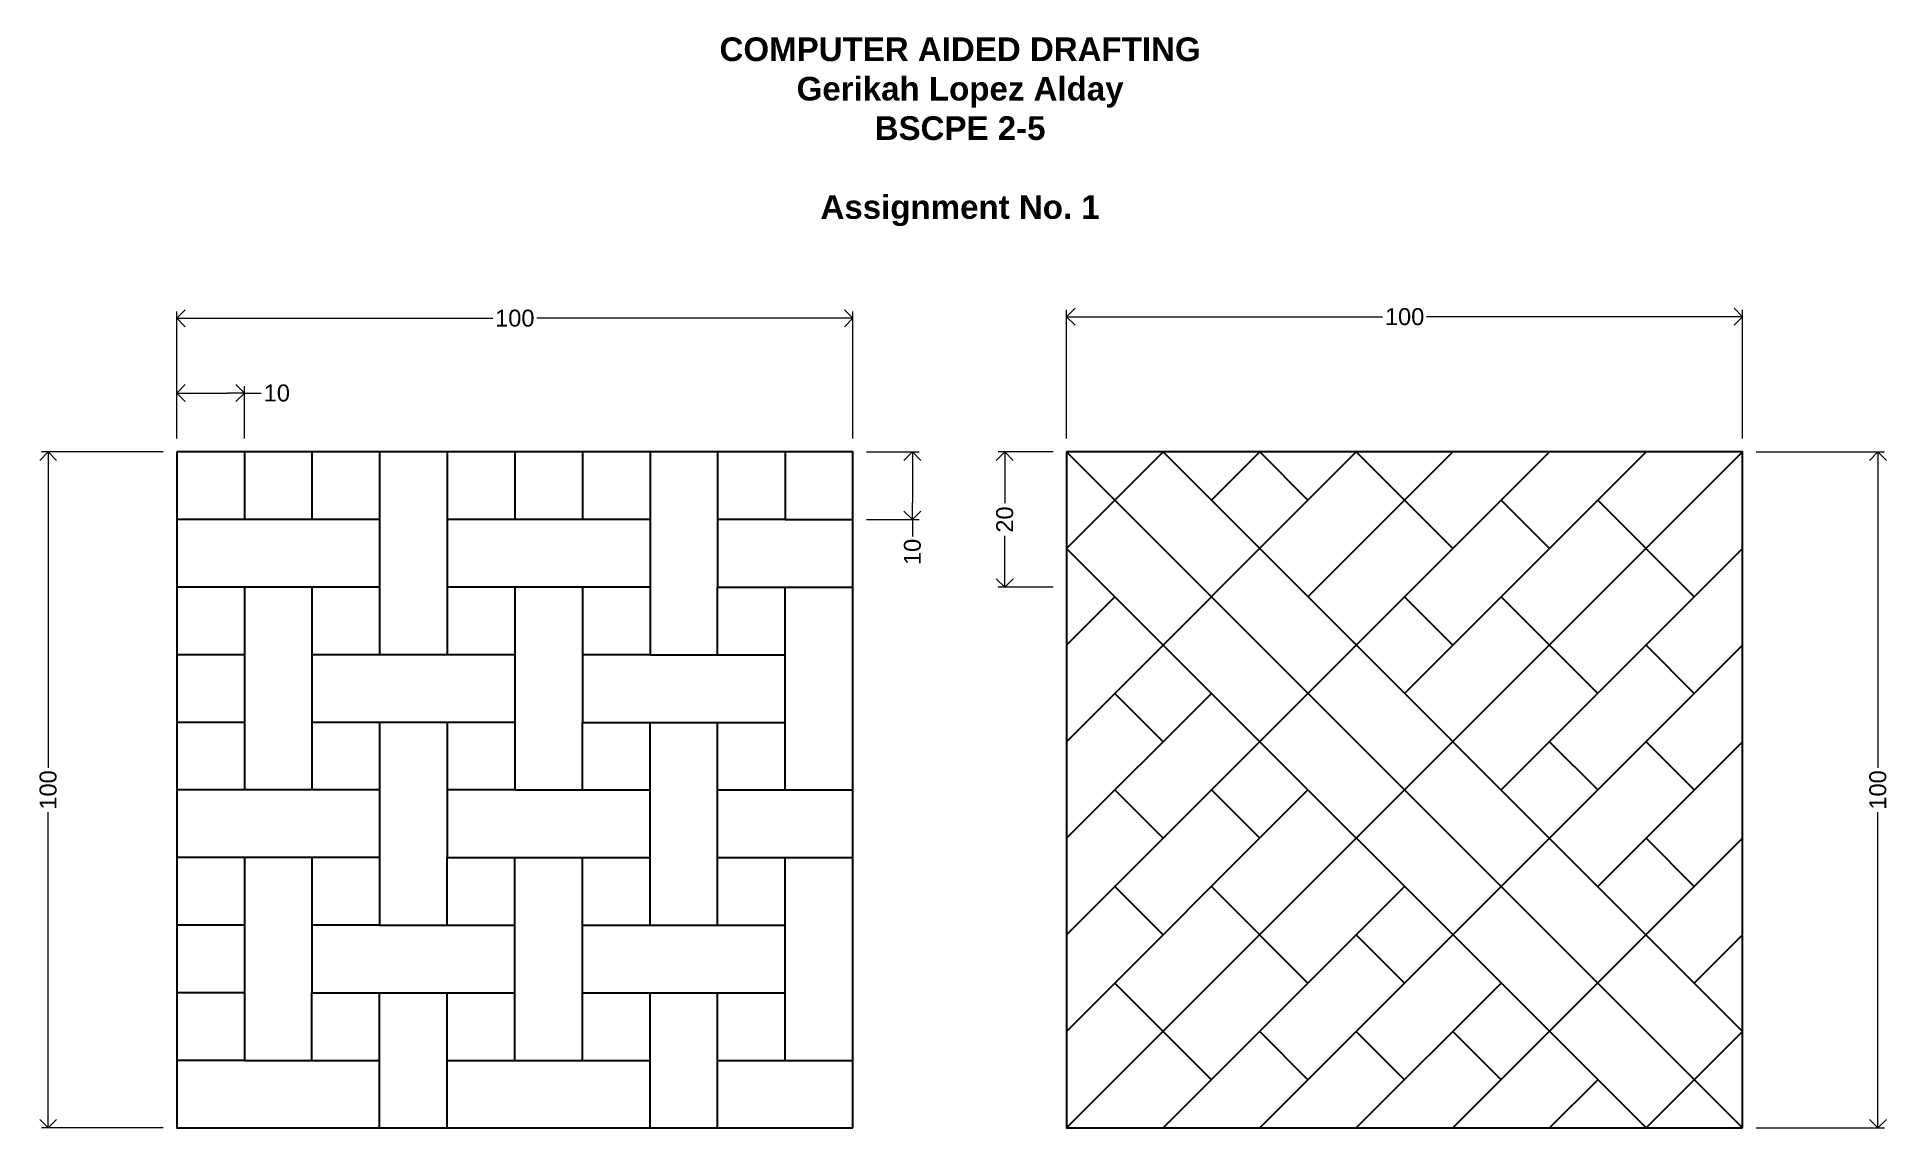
# Model space of a CAD drawing. Header units: millimetres. Extents: x 3398 to 3672, y 2053 to 2215.
import ezdxf

# ---------------------------------------------------------------- set-up
doc = ezdxf.new("R2010")
doc.units = ezdxf.units.MM
doc.styles.get("Standard").update_dxf_attribs({"font": 'arial.ttf'})
doc.dimstyles.new('ISO-25', dxfattribs={"dimtxt": 2.5, "dimasz": 2.5, "dimexe": 1, "dimexo": 2, "dimtad": 0, "dimdec": 0, "dimtxsty": 'Standard', "dimblk": 'OPEN90', "dimcen": 2.5, "dimadec": 0, "dimazin": 0, "dimtfac": 1, "dimtdec": 0, "dimtmove": 0, "dimatfit": 3, "dimldrblk": 'OPEN90', "dimfxl": 1, "dimlwd": 13, "dimlwe": 13, "dimarcsym": 0})

# ---------------------------------------------------------------- blocks, each defined once
blk = doc.blocks.new('_Open90')
at = {"color": 0, "linetype": 'ByBlock', "lineweight": -2}
for p, q in [((0, 0), (-1, 0)), ((-0.5, 0.5), (0, 0)), ((0, 0), (-0.5, -0.5))]:
    blk.add_line(p, q, dxfattribs=at)
blk = doc.blocks.new('*D4')
at = {"color": 0, "linetype": 'Continuous', "lineweight": 13, "transparency": 16777216}
for p, q in [((3418.91, 2155.41), (3418.91, 2163.12)), ((3421.41, 2162.12), (3426.41, 2162.12)), ((3428.91, 2155.41), (3428.91, 2163.12)), ((3428.91, 2162.12), (3431.41, 2162.12))]:
    blk.add_line(p, q, dxfattribs=at)
at = {"layer": 'Defpoints', "color": 0, "transparency": 16777216}
for p in [(3428.91, 2162.12), (3418.91, 2153.41), (3428.91, 2153.41)]:
    blk.add_point(p, dxfattribs=at)
at = {"color": 0, "lineweight": 13, "transparency": 16777216, "xscale": 2.5, "yscale": 2.5, "zscale": 2.5, "rotation": 180}
blk.add_blockref('_Open90', (3418.91, 2162.12), dxfattribs=at)
at = {"color": 0, "lineweight": 13, "transparency": 16777216, "xscale": 2.5, "yscale": 2.5, "zscale": 2.5}
blk.add_blockref('_Open90', (3428.91, 2162.12), dxfattribs=at)
at = {"color": 0, "transparency": 16777216, "insert": (3433.71, 2162.12), "char_height": 2.5, "attachment_point": 5}
blk.add_mtext('10', dxfattribs=at)
blk = doc.blocks.new('*D5')
at = {"color": 0, "linetype": 'Continuous', "lineweight": 13, "transparency": 16777216}
for p, q in [((3416.91, 2153.41), (3398.89, 2153.41)), ((3399.89, 2150.91), (3399.89, 2106.68)), ((3399.89, 2055.91), (3399.89, 2100.15)), ((3416.91, 2053.41), (3398.89, 2053.41))]:
    blk.add_line(p, q, dxfattribs=at)
at = {"layer": 'Defpoints', "color": 0, "transparency": 16777216}
for p in [(3418.91, 2153.41), (3399.89, 2053.41), (3418.91, 2053.41)]:
    blk.add_point(p, dxfattribs=at)
at = {"color": 0, "lineweight": 13, "transparency": 16777216, "xscale": 2.5, "yscale": 2.5, "zscale": 2.5}
for p, rotation in [((3399.89, 2153.41), 90), ((3399.89, 2053.41), 270)]:
    blk.add_blockref('_Open90', p, dxfattribs=dict(at, rotation=rotation))
at = {"color": 0, "transparency": 16777216, "insert": (3399.89, 2103.41), "char_height": 2.5, "attachment_point": 5, "rotation": 90}
blk.add_mtext('100', dxfattribs=at)
blk = doc.blocks.new('*D6')
at = {"color": 0, "linetype": 'Continuous', "lineweight": 13, "transparency": 16777216}
for p, q in [((3520.91, 2153.41), (3528.72, 2153.41)), ((3527.72, 2150.91), (3527.72, 2145.91)), ((3520.91, 2143.41), (3528.72, 2143.41)), ((3527.72, 2143.41), (3527.72, 2140.91))]:
    blk.add_line(p, q, dxfattribs=at)
at = {"layer": 'Defpoints', "color": 0, "transparency": 16777216}
for p in [(3518.91, 2153.41), (3518.91, 2143.41), (3527.72, 2143.41)]:
    blk.add_point(p, dxfattribs=at)
at = {"color": 0, "lineweight": 13, "transparency": 16777216, "xscale": 2.5, "yscale": 2.5, "zscale": 2.5}
for p, rotation in [((3527.72, 2153.41), 90), ((3527.72, 2143.41), 270)]:
    blk.add_blockref('_Open90', p, dxfattribs=dict(at, rotation=rotation))
at = {"color": 0, "transparency": 16777216, "insert": (3527.72, 2138.62), "char_height": 2.5, "attachment_point": 5, "rotation": 90}
blk.add_mtext('10', dxfattribs=at)
blk = doc.blocks.new('*D7')
at = {"color": 0, "linetype": 'Continuous', "lineweight": 13, "transparency": 16777216}
for p, q in [((3548.52, 2153.41), (3540.38, 2153.41)), ((3541.38, 2150.91), (3541.38, 2145.84)), ((3541.38, 2135.91), (3541.38, 2140.98)), ((3548.52, 2133.41), (3540.38, 2133.41))]:
    blk.add_line(p, q, dxfattribs=at)
at = {"layer": 'Defpoints', "color": 0, "transparency": 16777216}
for p in [(3550.52, 2153.41), (3541.38, 2133.41), (3550.52, 2133.41)]:
    blk.add_point(p, dxfattribs=at)
at = {"color": 0, "lineweight": 13, "transparency": 16777216, "xscale": 2.5, "yscale": 2.5, "zscale": 2.5}
for p, rotation in [((3541.38, 2153.41), 90), ((3541.38, 2133.41), 270)]:
    blk.add_blockref('_Open90', p, dxfattribs=dict(at, rotation=rotation))
at = {"color": 0, "transparency": 16777216, "insert": (3541.38, 2143.41), "char_height": 2.5, "attachment_point": 5, "rotation": 90}
blk.add_mtext('20', dxfattribs=at)
blk = doc.blocks.new('*D8')
at = {"color": 0, "linetype": 'Continuous', "lineweight": 13, "transparency": 16777216}
for p, q in [((3550.52, 2155.41), (3550.52, 2174.41)), ((3553.02, 2173.41), (3597.25, 2173.41)), ((3648.02, 2173.41), (3603.78, 2173.41)), ((3650.52, 2155.41), (3650.52, 2174.41))]:
    blk.add_line(p, q, dxfattribs=at)
at = {"layer": 'Defpoints', "color": 0, "transparency": 16777216}
for p in [(3650.52, 2173.41), (3550.52, 2153.41), (3650.52, 2153.41)]:
    blk.add_point(p, dxfattribs=at)
at = {"color": 0, "lineweight": 13, "transparency": 16777216, "xscale": 2.5, "yscale": 2.5, "zscale": 2.5, "rotation": 180}
blk.add_blockref('_Open90', (3550.52, 2173.41), dxfattribs=at)
at = {"color": 0, "lineweight": 13, "transparency": 16777216, "xscale": 2.5, "yscale": 2.5, "zscale": 2.5}
blk.add_blockref('_Open90', (3650.52, 2173.41), dxfattribs=at)
at = {"color": 0, "transparency": 16777216, "insert": (3600.52, 2173.41), "char_height": 2.5, "attachment_point": 5}
blk.add_mtext('100', dxfattribs=at)
blk = doc.blocks.new('*D9')
at = {"color": 0, "linetype": 'Continuous', "lineweight": 13, "transparency": 16777216}
for p, q in [((3652.52, 2153.41), (3671.52, 2153.41)), ((3670.52, 2150.91), (3670.52, 2106.68)), ((3670.52, 2055.91), (3670.52, 2100.15)), ((3652.52, 2053.41), (3671.52, 2053.41))]:
    blk.add_line(p, q, dxfattribs=at)
at = {"layer": 'Defpoints', "color": 0, "transparency": 16777216}
for p in [(3650.52, 2153.41), (3650.52, 2053.41), (3670.52, 2053.41)]:
    blk.add_point(p, dxfattribs=at)
at = {"color": 0, "lineweight": 13, "transparency": 16777216, "xscale": 2.5, "yscale": 2.5, "zscale": 2.5}
for p, rotation in [((3670.52, 2153.41), 90), ((3670.52, 2053.41), 270)]:
    blk.add_blockref('_Open90', p, dxfattribs=dict(at, rotation=rotation))
at = {"color": 0, "transparency": 16777216, "insert": (3670.52, 2103.41), "char_height": 2.5, "attachment_point": 5, "rotation": 90}
blk.add_mtext('100', dxfattribs=at)
blk = doc.blocks.new('*D10')
at = {"color": 0, "linetype": 'Continuous', "lineweight": 13, "transparency": 16777216}
for p, q in [((3418.91, 2155.41), (3418.91, 2174.19)), ((3421.41, 2173.19), (3465.65, 2173.19)), ((3516.41, 2173.19), (3472.18, 2173.19)), ((3518.91, 2155.41), (3518.91, 2174.19))]:
    blk.add_line(p, q, dxfattribs=at)
at = {"layer": 'Defpoints', "color": 0, "transparency": 16777216}
for p in [(3518.91, 2173.19), (3418.91, 2153.41), (3518.91, 2153.41)]:
    blk.add_point(p, dxfattribs=at)
at = {"color": 0, "lineweight": 13, "transparency": 16777216, "xscale": 2.5, "yscale": 2.5, "zscale": 2.5, "rotation": 180}
blk.add_blockref('_Open90', (3418.91, 2173.19), dxfattribs=at)
at = {"color": 0, "lineweight": 13, "transparency": 16777216, "xscale": 2.5, "yscale": 2.5, "zscale": 2.5}
blk.add_blockref('_Open90', (3518.91, 2173.19), dxfattribs=at)
at = {"color": 0, "transparency": 16777216, "insert": (3468.91, 2173.19), "char_height": 2.5, "attachment_point": 5}
blk.add_mtext('100', dxfattribs=at)

msp = doc.modelspace()

# ---------------------------------------------------------------- linework, layer by layer
at = {"lineweight": 30}
for points in [[(3418.91, 2153.41), (3418.91, 2053.41), (3518.91, 2053.41)], [(3518.91, 2053.41), (3518.91, 2153.41), (3418.91, 2153.41)], [(3428.91, 2153.41), (3428.91, 2143.41)], [(3438.91, 2153.41), (3438.91, 2143.41)], [(3448.91, 2153.41), (3448.91, 2123.41)], [(3458.91, 2153.41), (3458.91, 2123.41)], [(3468.91, 2153.41), (3468.91, 2143.41)], [(3478.91, 2153.41), (3478.91, 2143.41)], [(3488.91, 2153.41), (3488.91, 2123.41), (3508.91, 2123.41)], [(3498.91, 2153.41), (3498.91, 2133.41), (3518.91, 2133.41)], [(3508.91, 2153.41), (3508.91, 2143.41), (3518.91, 2143.41)], [(3550.52, 2153.41), (3550.52, 2053.41), (3650.52, 2053.41)], [(3650.52, 2053.41), (3650.52, 2153.41), (3550.52, 2153.41)], [(3550.52, 2153.41), (3650.52, 2053.41)], [(3650.52, 2153.41), (3550.52, 2053.41)], [(3621.95, 2153.41), (3550.52, 2081.98)], [(3593.37, 2153.41), (3550.52, 2110.55)], [(3564.8, 2153.41), (3550.52, 2139.13)], [(3564.8, 2153.41), (3650.52, 2067.7)], [(3571.95, 2146.27), (3579.09, 2153.41)], [(3579.09, 2153.41), (3586.23, 2146.27)], [(3586.23, 2131.98), (3607.66, 2153.41)], [(3593.37, 2153.41), (3607.66, 2139.13)], [(3600.52, 2117.7), (3636.23, 2153.41)], [(3614.8, 2146.27), (3621.95, 2139.13)], [(3629.09, 2146.27), (3643.37, 2131.98)], [(3448.91, 2143.41), (3418.91, 2143.41)], [(3488.91, 2143.41), (3458.91, 2143.41)], [(3508.91, 2143.41), (3498.91, 2143.41)], [(3636.23, 2053.41), (3550.52, 2139.13)], [(3614.8, 2103.41), (3650.52, 2139.13)], [(3448.91, 2133.41), (3418.91, 2133.41)], [(3428.91, 2133.41), (3428.91, 2103.41)], [(3438.91, 2133.41), (3438.91, 2103.41)], [(3488.91, 2133.41), (3458.91, 2133.41)], [(3468.91, 2133.41), (3468.91, 2103.41), (3488.91, 2103.41)], [(3478.91, 2133.41), (3478.91, 2113.41), (3508.91, 2113.41)], [(3498.91, 2123.41), (3498.91, 2133.41)], [(3508.91, 2103.41), (3508.91, 2133.41)], [(3550.52, 2124.84), (3557.66, 2131.98)], [(3600.52, 2131.98), (3607.66, 2124.84)], [(3614.8, 2131.98), (3629.09, 2117.7)], [(3428.91, 2123.41), (3418.91, 2123.41)], [(3468.91, 2123.41), (3438.91, 2123.41)], [(3488.91, 2123.41), (3478.91, 2123.41)], [(3650.52, 2124.84), (3579.09, 2053.41)], [(3636.23, 2124.84), (3643.37, 2117.7)], [(3550.52, 2096.27), (3571.95, 2117.7)], [(3557.66, 2117.7), (3564.8, 2110.55)], [(3428.91, 2113.41), (3418.91, 2113.41)], [(3468.91, 2113.41), (3438.91, 2113.41)], [(3448.91, 2113.41), (3448.91, 2083.41), (3468.91, 2083.41)], [(3458.91, 2113.41), (3458.91, 2093.41), (3488.91, 2093.41)], [(3478.91, 2103.41), (3478.91, 2113.41)], [(3488.91, 2083.41), (3488.91, 2113.41)], [(3498.91, 2083.41), (3498.91, 2113.41)], [(3621.95, 2110.55), (3629.09, 2103.41)], [(3629.09, 2089.13), (3650.52, 2110.55)], [(3636.23, 2110.55), (3643.37, 2103.41)], [(3448.91, 2103.41), (3418.91, 2103.41)], [(3468.91, 2103.41), (3458.91, 2103.41)], [(3498.91, 2103.41), (3518.91, 2103.41)], [(3550.52, 2067.7), (3586.23, 2103.41)], [(3564.8, 2096.27), (3557.66, 2103.41)], [(3571.95, 2103.41), (3579.09, 2096.27)], [(3650.52, 2096.27), (3607.66, 2053.41)], [(3636.23, 2096.27), (3643.37, 2089.13)], [(3448.91, 2093.41), (3418.91, 2093.41)], [(3428.91, 2093.41), (3428.91, 2063.41), (3448.91, 2063.41)], [(3438.91, 2093.41), (3438.91, 2073.41), (3468.91, 2073.41)], [(3458.91, 2083.41), (3458.91, 2093.41)], [(3468.91, 2063.41), (3468.91, 2093.41)], [(3478.91, 2063.41), (3478.91, 2093.41)], [(3498.91, 2093.41), (3518.91, 2093.41)], [(3508.91, 2063.41), (3508.91, 2093.41)], [(3557.66, 2089.13), (3564.8, 2081.98)], [(3564.8, 2053.41), (3600.52, 2089.13)], [(3586.23, 2074.84), (3571.95, 2089.13)], [(3428.91, 2083.41), (3418.91, 2083.41)], [(3448.91, 2083.41), (3438.91, 2083.41)], [(3478.91, 2083.41), (3508.91, 2083.41)], [(3593.37, 2081.98), (3600.52, 2074.84)], [(3643.37, 2074.84), (3650.52, 2081.98)], [(3557.66, 2074.84), (3571.95, 2060.55)], [(3593.37, 2053.41), (3614.8, 2074.84)], [(3428.91, 2073.41), (3418.91, 2073.41)], [(3438.91, 2063.41), (3438.91, 2073.41)], [(3448.91, 2053.41), (3448.91, 2073.41)], [(3458.91, 2053.41), (3458.91, 2073.41)], [(3478.91, 2073.41), (3508.91, 2073.41)], [(3488.91, 2053.41), (3488.91, 2073.41)], [(3498.91, 2053.41), (3498.91, 2073.41)], [(3579.09, 2067.7), (3586.23, 2060.55)], [(3600.52, 2060.55), (3593.37, 2067.7)], [(3607.66, 2067.7), (3614.8, 2060.55)], [(3636.23, 2053.41), (3650.52, 2067.7)], [(3428.91, 2063.41), (3418.91, 2063.41)], [(3458.91, 2063.41), (3488.91, 2063.41)], [(3498.91, 2063.41), (3518.91, 2063.41)], [(3621.95, 2053.41), (3629.09, 2060.55)]]:
    msp.add_lwpolyline(points, dxfattribs=at)

# ---------------------------------------------------------------- texts
at = {"insert": (3498.29, 2214.73), "char_height": 3.5, "attachment_point": 1}
msp.add_mtext_dynamic_manual_height_columns('\\pxqc;{\\fArial|b1|i0|c0|p34;COMPUTER AIDED DRAFTING\\PGerikah Lopez Alday^JBSCPE 2-5^J^JAssignment No. 1}', width=72.965, gutter_width=12.5, heights=[0], dxfattribs=at)

# ---------------------------------------------------------------- dimensions: what is measured, and where the dimension line sits
for base, p1, p2, picture, middle in [((3650.52, 2173.41), (3550.52, 2153.41), (3650.52, 2153.41), '*D8', (3600.52, 2173.41)), ((3518.91, 2173.19), (3418.91, 2153.41), (3518.91, 2153.41), '*D10', (3468.91, 2173.19)), ((3428.91, 2162.12), (3418.91, 2153.41), (3428.91, 2153.41), '*D4', (3433.71, 2162.12))]:
    dim = msp.add_linear_dim(base=base, p1=p1, p2=p2, dimstyle='ISO-25')
    dim.commit()
    dim.dimension.update_dxf_attribs({"geometry": picture, "text_midpoint": middle})
for base, p1, p2, picture, middle in [((3399.89, 2053.41), (3418.91, 2153.41), (3418.91, 2053.41), '*D5', (3399.89, 2103.41)), ((3527.72, 2143.41), (3518.91, 2153.41), (3518.91, 2143.41), '*D6', (3527.72, 2138.62)), ((3541.38, 2133.41), (3550.52, 2153.41), (3550.52, 2133.41), '*D7', (3541.38, 2143.41)), ((3670.52, 2053.41), (3650.52, 2153.41), (3650.52, 2053.41), '*D9', (3670.52, 2103.41))]:
    dim = msp.add_linear_dim(base=base, p1=p1, p2=p2, angle=90, dimstyle='ISO-25')
    dim.commit()
    dim.dimension.update_dxf_attribs({"geometry": picture, "text_midpoint": middle})

doc.saveas('drawing.dxf')
